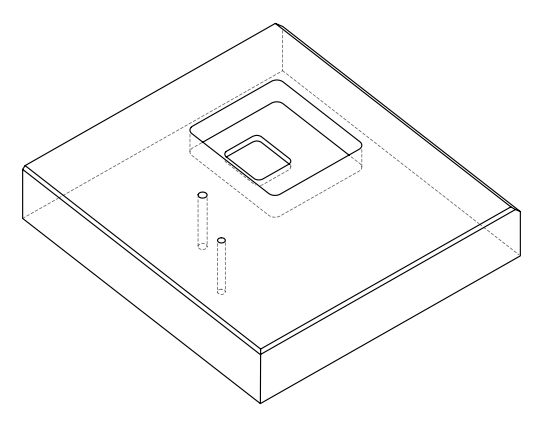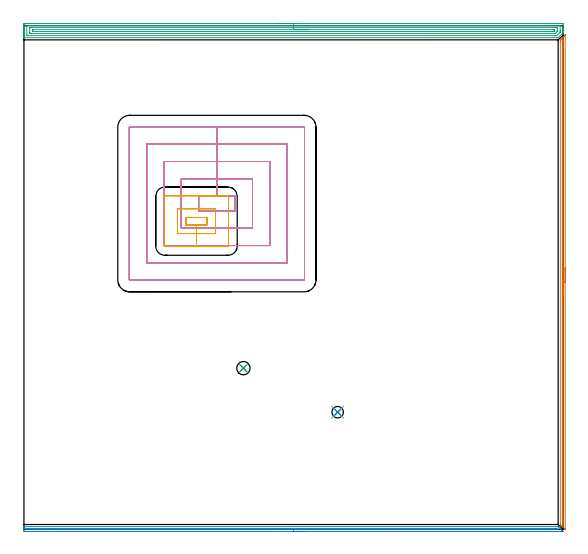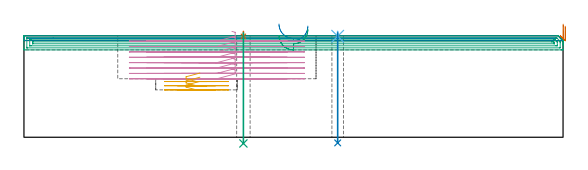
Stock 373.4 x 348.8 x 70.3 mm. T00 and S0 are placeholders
(PLAN: 9 operations, 5 tool changes, 49.3 min)
(1 AREA_MILL | FG_CHAMFER_SURFACE | UGT0205_001 | 5.57 min | 1995 mm3)
(2 AREA_MILL_1 | FG_CHAMFER_SURFACE_1 | UGT0205_001 | 6.09 min | 2022 mm3)
(3 AREA_MILL_2 | FG_CHAMFER_SURFACE_2 | UGT0205_001 | 12.14 min | 17904 mm3)
(4 MILL_RECTANGULAR_POCKET | POCKET_RECTANGULAR_STRAIGHT | UGT0201_008 | Follow Part, ap 4, ae 75% | 22.69 min | 498303 mm3)
(5 MILL_RECTANGULAR_POCKET_1 | POCKET_RECTANGULAR_STRAIGHT_1 | NXT0201_011 | Follow Part, ap 3, ae 75% | 2.09 min | 20258 mm3)
(6 SPOT_DRILL | STEP1HOLE | NXT0321_9005460120000 | 0.03 min | 12 mm3)
(7 SPOT_DRILL_1 | STEP1HOLE_1 | NXT0321_9005460120000 | 0.03 min | 13 mm3)
(8 DRILL_THROUGH_HOLE_INTO_CENTER | STEP1HOLE | UGT0301_475 | 0.31 min | 3514 mm3)
(9 DRILL_THROUGH_HOLE_INTO_CENTER_1 | STEP1HOLE_1 | UGT0301_208 | 0.31 min | 4762 mm3)
(TOOL UGT0205_001 | Chamfer Mill 20 x 3 x 45 deg. | D20 FL50 Z2)
(TOOL UGT0201_008 | End Mill 16 mm | D16 FL32 Z4)
(TOOL NXT0201_011 | ENDMILL 12mm [2P460-1200-NA 1630] | D12 FL38 Z6)
(TOOL NXT0321_9005460120000 | NC Spot Drill, 142deg, 12mm, Carbide, Uncoated | D12 PA142 FL30 Z2)
(TOOL UGT0301_475 | Carbide Drill 8.0 mm | D8 PA118 FL75 Z2)
(TOOL UGT0301_208 | Twist Drill 9.3 mm | D9.3 PA118 FL78 Z2)
(OP 1 AREA_MILL)
G17 G21 G94 G90
T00 M6
G54
G17 G0 G90 X374.9 Y181.153 S1061 M3
G43 Z80.3 H0
Z76.9
G94 G1 Y181.115 Z76.029 F250.
Y181.001 Z75.164
Y180.813 Z74.312
Y180.55 Z73.48
Y180.216 Z72.674
Y179.814 Z71.9
Y179.345 Z71.164
Y178.814 Z70.472
Y178.224 Z69.829
Y177.581 Z69.24
Y176.889 Z68.709
Y176.153 Z68.24
Y175.379 Z67.837
Y174.573 Z67.503
Y173.741 Z67.241
Y172.89 Z67.052
Y172.025 Z66.938
Y171.153 Z66.9
X374.898 Y0.019
X374.885 Y-0.086 Z66.902
X374.745 Y0.056 Z67.053
X374.723 Y0.078 Z67.076
X372.488 Y2.311 Z69.31
X372.323 Y2.475 Z69.471
X372.165 Y2.635 Z69.633
X372.041 Y2.758 Z69.757
X371.885 Y2.913 Z69.91
X371.596 Y3.205 Z70.201
X371.506 Y3.298 Z70.292
X371.5 Y4.098 Z70.3
Y338.209
X371.506 Y339.002 Z70.291
X371.603 Y339.102 Z70.195
X371.885 Y339.385 Z69.915
X371.931 Y339.431 Z69.869
X372.197 Y339.698 Z69.602
X372.323 Y339.825 Z69.473
X372.674 Y340.174 Z69.126
X372.86 Y340.36 Z68.94
X373.09 Y340.591 Z68.708
X373.2 Y340.702 Z68.596
X373.638 Y341.139 Z68.161
X374.077 Y341.579 Z67.719
X374.282 Y341.782 Z67.518
X374.335 Y341.835 Z67.465
X374.8 Y342.301 Z66.999
X374.88 Y342.378 Z66.918
X374.895 Y342.383 Z66.903
X374.899 Y342.378 Z66.899
X374.9 Y171.153 Z66.9
X373.485 Z68.315
Y3.865
X373.484 Y3.807 Z68.316
X373.482 Y3.78 Z68.318
X373.481 Y3.779 Z68.319
X373.472 Y3.784 Z68.328
X373.412 Y3.841 Z68.388
X373.154 Y4.098 Z68.646
X373.043 Y4.215 Z68.757
X372.921 Y4.346 Z68.879
X372.914 Y4.836 Z68.886
X372.915 Y337.16 Z68.885
X372.916 Y337.315 Z68.884
X372.921 Y337.897 Z68.879
X372.926 Y337.964 Z68.874
X372.963 Y338.004 Z68.837
X373.16 Y338.209 Z68.64
X373.26 Y338.308 Z68.54
X373.404 Y338.447 Z68.396
X373.471 Y338.509 Z68.329
X373.479 Y338.371 Z68.321
X373.483 Y338.209 Z68.317
X373.485 Y338.037 Z68.315
Y171.153
Y170.282 Z68.353
Y169.417 Z68.466
Y168.565 Z68.655
Y167.733 Z68.918
Y166.927 Z69.251
Y166.153 Z69.654
Y165.418 Z70.123
Y164.725 Z70.654
Y164.082 Z71.243
Y163.493 Z71.887
Y162.962 Z72.579
Y162.493 Z73.315
Y162.09 Z74.088
Y161.756 Z74.894
Y161.494 Z75.726
Y161.305 Z76.578
Y161.191 Z77.443
Y161.153 Z78.315
G0 Z80.3
M5
M2
(OP 2 AREA_MILL_1)
G17 G21 G94 G90
T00 M6
G54
G17 G0 G90 X196.65 Y-1.5 S1061 M3
G43 Z80.3 H0
Z77.
G94 G1 X196.612 Z76.128 F250.
X196.498 Z75.263
X196.309 Z74.412
X196.047 Z73.58
X195.713 Z72.774
X195.31 Z72.
X194.842 Z71.264
X194.31 Z70.572
X193.721 Z69.929
X193.078 Z69.339
X192.386 Z68.808
X191.65 Z68.34
X190.876 Z67.937
X190.07 Z67.603
X189.238 Z67.341
X188.386 Z67.152
X187.522 Z67.038
X186.65 Z67.
X0.632
X0.286 Y-1.497
X0.01 Y-1.492 Z67.003
X0. Y-1.16 Z67.334
Y0.227 Z68.723
Y0.587 Z69.081
Y1.307 Z69.807
Y1.52 Z70.019
X0.002 Y1.661 Z70.154
X0.01 Y1.797 Z70.288
X0.184 Y1.8 Z70.3
X369.985
X369.998 Y1.797 Z70.296
X370.007 Y1.793 Z70.292
X372.089 Y-0.287 Z68.209
X372.221 Y-0.42 Z68.078
X372.387 Y-0.586 Z67.911
X372.526 Y-0.724 Z67.772
X372.668 Y-0.867 Z67.63
X372.814 Y-1.013 Z67.485
X372.962 Y-1.16 Z67.335
X373.116 Y-1.315 Z67.183
X373.278 Y-1.477 Z67.021
X373.29 Y-1.496 Z67.001
X373.289 Y-1.499 Z66.999
X373.24 Y-1.5 Z67.
X373.116
X186.65
Y-0.086 Z68.414
X2.214
X2.061 Y-0.084 Z68.416
X2.024 Y-0.082 Z68.418
X2.012 Y-0.079 Z68.421
X2.009 Y-0.071 Z68.429
X2.005 Y-0.037 Z68.463
X2.007 Y0.116 Z68.616
X2.03 Y0.379 Z68.879
X2.31 Y0.384 Z68.884
X2.42 Y0.385 Z68.885
X20.222 Y0.386 Z68.886
X368.403 Y0.385 Z68.885
X368.885 Y0.382 Z68.882
X368.941 Y0.379 Z68.879
X368.962 Y0.376 Z68.876
X368.98 Y0.362 Z68.862
X369.091 Y0.257 Z68.757
X369.382 Y-0.04 Z68.46
X369.412 Y-0.073 Z68.427
X369.414 Y-0.08 Z68.42
X369.4 Y-0.081 Z68.419
X369.298 Y-0.084 Z68.416
X369.091 Y-0.085 Z68.415
X368.885 Y-0.086 Z68.414
X186.65
X185.778 Z68.452
X184.914 Z68.566
X184.062 Z68.755
X183.23 Z69.017
X182.424 Z69.351
X181.65 Z69.754
X180.914 Z70.223
X180.222 Z70.754
X179.579 Z71.343
X178.99 Z71.986
X178.458 Z72.678
X177.99 Z73.414
X177.587 Z74.188
X177.253 Z74.994
X176.991 Z75.826
X176.802 Z76.678
X176.688 Z77.543
X176.65 Z78.414
G0 Z80.3
M5
M2
(OP 3 AREA_MILL_2)
G17 G21 G94 G90
T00 M6
G54
G17 G0 G90 X176.7 Y350.3 S1061 M3
G43 Z80.3 H0
Z70.5
G94 G1 X176.738 Z69.628 F250.
X176.852 Z68.764
X177.041 Z67.912
X177.303 Z67.08
X177.637 Z66.274
X178.04 Z65.5
X178.508 Z64.764
X179.04 Z64.072
X179.629 Z63.429
X180.272 Z62.84
X180.964 Z62.309
X181.7 Z61.84
X182.474 Z61.437
X183.28 Z61.103
X184.112 Z60.841
X184.964 Z60.652
X185.828 Z60.538
X186.7 Z60.5
X372.307
X372.793 Y350.298 Z60.502
X373.274 Y350.294 Z60.503
X373.391 Y350.291 Z60.505
X373.4 Y349.818 Z60.978
Y347.167 Z63.627
Y346.601 Z64.196
Y346.284 Z64.513
Y345.717 Z65.079
Y345.4 Z65.395
Y344.765 Z66.034
Y344.392 Z66.407
X373.398 Y343.947 Z66.844
X373.39 Y343.898 Z66.893
X373.345 Y343.842 Z66.951
X373.275 Y343.774 Z67.023
X373.24 Y343.738 Z67.059
X370.116 Y340.615 Z70.182
X370.004 Y340.505 Z70.291
X369.992 Y340.503 Z70.294
X369.224 Y340.5 Z70.3
X0.16
X0.008 Y340.503 Z70.288
X0. Y340.514 Z70.276
Y340.846 Z69.953
Y341.231 Z69.569
Y341.866 Z68.929
Y343.067 Z67.73
Y343.633 Z67.161
Y349.535 Z61.262
X0.003 Y349.818 Z60.979
X0.009 Y350.291 Z60.506
X0.126 Y350.294 Z60.504
X0.607 Y350.3 Z60.5
X186.7
Y348.886 Z61.914
X371.008 Y348.885 Z61.915
X371.059
X371.39 Y348.875 Z61.925
X371.394 Y348.772 Z62.028
X371.399 Y348.548 Z62.252
X371.4 Y345.4 Z65.4
X371.398 Y345.014 Z65.786
X371.39 Y344.516 Z66.284
X371.372 Y344.334 Z66.466
X371.285 Y344.242 Z66.558
X371.008 Y343.958 Z66.842
X369.223 Y342.174 Z68.626
X369.065 Y342.022 Z68.778
X368.958 Y341.921 Z68.879
X368.281 Y341.914 Z68.886
X2.392 Y341.915 Z68.885
X2.341
X2.01 Y341.925 Z68.875
X2.006 Y342.028 Z68.772
X2.001 Y342.252 Z68.548
Y348.438 Z62.362
X2.008 Y348.826 Z61.974
X2.01 Y348.874 Z61.926
X2.026 Y348.879 Z61.921
X2.076 Y348.882 Z61.918
X2.181 Y348.885 Z61.915
X2.392 Y348.886 Z61.914
X186.7
Y347.472 Z63.328
X368.331 Y347.471 Z63.329
X368.917 Y347.47 Z63.33
X369.223 Y347.467 Z63.333
X369.324 Y347.465 Z63.335
X369.39 Y347.453 Z63.347
X369.394 Y347.342 Z63.458
X369.398 Y347.167 Z63.633
X369.4 Y346.993 Z63.807
X369.398 Y345.227 Z65.573
X369.39 Y345.05 Z65.75
X369.37 Y344.781 Z66.019
X369.223 Y344.624 Z66.176
X368.233 Y343.633 Z67.167
X367.964 Y343.373 Z67.427
X367.924 Y343.336 Z67.464
X367.848 Y343.333 Z67.467
X367.744 Y343.33 Z67.47
X367.438 Y343.329 Z67.471
X366.853
X5.069
X4.483 Y343.33 Z67.47
X4.177 Y343.333 Z67.467
X4.076 Y343.335 Z67.465
X4.01 Y343.347 Z67.453
X4.006 Y343.458 Z67.342
X4.002 Y343.633 Z67.167
X4. Y343.807 Z66.993
X4.001 Y347.342 Z63.458
X4.003 Y347.4 Z63.4
X4.009 Y347.446 Z63.354
X4.013 Y347.465 Z63.335
X4.025 Y347.466 Z63.334
X4.177 Y347.469 Z63.331
X4.762 Y347.471 Z63.329
X5.069
X186.7 Y347.472 Z63.328
Y346.057 Z64.743
X366.774
X367.29 Y346.056 Z64.744
X367.342 Y346.055 Z64.745
X367.378 Y346.051 Z64.749
X367.39 Y346.048 Z64.752
X367.392 Y346.028 Z64.772
X367.397 Y345.832 Z64.968
X367.4 Y345.438 Z65.362
X367.398 Y345.4 Z65.4
X367.39 Y345.295 Z65.505
X367.384 Y345.245 Z65.555
X367.346 Y345.203 Z65.597
X367.213 Y345.07 Z65.73
X367.045 Y344.906 Z65.894
X366.873 Y344.75 Z66.05
X366.546 Y344.746 Z66.054
X366.316 Y344.744 Z66.056
X365.653 Y344.743 Z66.057
X365.425
X6.626
X6.11 Y344.744 Z66.056
X6.058 Y344.746 Z66.054
X6.022 Y344.749 Z66.051
X6.01 Y344.752 Z66.048
X6.008 Y344.772 Z66.028
X6.003 Y344.968 Z65.832
X6. Y345.362 Z65.438
Y345.4 Z65.4
X6.005 Y345.823 Z64.977
X6.01 Y346.033 Z64.767
X6.013 Y346.051 Z64.749
X6.038 Y346.053 Z64.747
X6.096 Y346.055 Z64.745
X6.191 Y346.057 Z64.743
X186.7
X187.572 Z64.781
X188.436 Z64.895
X189.288 Z65.083
X190.12 Z65.346
X190.926 Z65.68
X191.7 Z66.082
X192.436 Z66.551
X193.128 Z67.082
X193.771 Z67.672
X194.36 Z68.315
X194.892 Z69.007
X195.36 Z69.743
X195.763 Z70.516
X196.097 Z71.322
X196.359 Z72.154
X196.548 Z73.006
X196.662 Z73.871
X196.7 Z74.743
G0 Z80.3
M5
M2
(OP 4 MILL_RECTANGULAR_POCKET)
G17 G21 G94 G90
T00 M6
G54
G17 G0 G90 X144.052 Y220.5 S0 M3
G43 Z80.3 H0
Z73.3
G94 G1 X146.3 Z72.698 F250.
Y230.7 Z69.964
X133.65 Z66.575
X121. F500.
Y220.5
X146.3
Y230.7
X133.65
Y242.7
X109.
Y208.5
X158.3
Y242.7
X133.65
Y254.7
X97.
Y196.5
X170.3
Y254.7
X133.65
Y266.7
X85.
Y184.5
X182.3
Y266.7
X133.65
Y278.7
X73.3
G3 X73. Y278.4 R0.3
G1 Y172.8
G3 X73.3 Y172.5 R0.3
G1 X194.
G3 X194.3 Y172.8 R0.3
G1 Y278.4
G3 X194. Y278.7 R0.3
G1 X133.65
X132.65
G0 X144.052 Y220.5 Z69.575
G1 X146.3 Z68.973 F250.
Y230.7 Z66.239
X133.65 Z62.85
X121. F500.
Y220.5
X146.3
Y230.7
X133.65
Y242.7
X109.
Y208.5
X158.3
Y242.7
X133.65
Y254.7
X97.
Y196.5
X170.3
Y254.7
X133.65
Y266.7
X85.
Y184.5
X182.3
Y266.7
X133.65
Y278.7
X73.3
G3 X73. Y278.4 R0.3
G1 Y172.8
G3 X73.3 Y172.5 R0.3
G1 X194.
G3 X194.3 Y172.8 R0.3
G1 Y278.4
G3 X194. Y278.7 R0.3
G1 X133.65
X132.65
G0 X144.052 Y220.5 Z65.85
G1 X146.3 Z65.248 F250.
Y230.7 Z62.514
X133.65 Z59.125
X121. F500.
Y220.5
X146.3
Y230.7
X133.65
Y242.7
X109.
Y208.5
X158.3
Y242.7
X133.65
Y254.7
X97.
Y196.5
X170.3
Y254.7
X133.65
Y266.7
X85.
Y184.5
X182.3
Y266.7
X133.65
Y278.7
X73.3
G3 X73. Y278.4 R0.3
G1 Y172.8
G3 X73.3 Y172.5 R0.3
G1 X194.
G3 X194.3 Y172.8 R0.3
G1 Y278.4
G3 X194. Y278.7 R0.3
G1 X133.65
X132.65
G0 X144.052 Y220.5 Z62.125
G1 X146.3 Z61.523 F250.
Y230.7 Z58.79
X133.65 Z55.4
X121. F500.
Y220.5
X146.3
Y230.7
X133.65
Y242.7
X109.
Y208.5
X158.3
Y242.7
X133.65
Y254.7
X97.
Y196.5
X170.3
Y254.7
X133.65
Y266.7
X85.
Y184.5
X182.3
Y266.7
X133.65
Y278.7
X73.3
G3 X73. Y278.4 R0.3
G1 Y172.8
G3 X73.3 Y172.5 R0.3
G1 X194.
G3 X194.3 Y172.8 R0.3
G1 Y278.4
G3 X194. Y278.7 R0.3
G1 X133.65
X132.65
G0 X144.052 Y220.5 Z58.4
G1 X146.3 Z57.798 F250.
Y230.7 Z55.065
X133.65 Z51.675
X121. F500.
Y220.5
X146.3
Y230.7
X133.65
Y242.7
X109.
Y208.5
X158.3
Y242.7
X133.65
Y254.7
X97.
Y196.5
X170.3
Y254.7
X133.65
Y266.7
X85.
Y184.5
X182.3
Y266.7
X133.65
Y278.7
X73.3
G3 X73. Y278.4 R0.3
G1 Y172.8
G3 X73.3 Y172.5 R0.3
G1 X194.
G3 X194.3 Y172.8 R0.3
G1 Y278.4
G3 X194. Y278.7 R0.3
G1 X133.65
X132.65
G0 X144.052 Y220.5 Z54.675
G1 X146.3 Z54.073 F250.
Y230.7 Z51.34
X133.65 Z47.95
X121. F500.
Y220.5
X146.3
Y230.7
X133.65
Y242.7
X109.
Y208.5
X158.3
Y242.7
X133.65
Y254.7
X97.
Y196.5
X170.3
Y254.7
X133.65
Y266.7
X85.
Y184.5
X182.3
Y266.7
X133.65
Y278.7
X73.3
G3 X73. Y278.4 R0.3
G1 Y172.8
G3 X73.3 Y172.5 R0.3
G1 X194.
G3 X194.3 Y172.8 R0.3
G1 Y278.4
G3 X194. Y278.7 R0.3
G1 X133.65
X132.65
G0 X144.052 Y220.5 Z50.95
G1 X146.3 Z50.348 F250.
Y230.7 Z47.615
X133.65 Z44.225
X121. F500.
Y220.5
X146.3
Y230.7
X133.65
Y242.7
X109.
Y208.5
X158.3
Y242.7
X133.65
Y254.7
X97.
Y196.5
X170.3
Y254.7
X133.65
Y266.7
X85.
Y184.5
X182.3
Y266.7
X133.65
Y278.7
X73.3
G3 X73. Y278.4 R0.3
G1 Y172.8
G3 X73.3 Y172.5 R0.3
G1 X194.
G3 X194.3 Y172.8 R0.3
G1 Y278.4
G3 X194. Y278.7 R0.3
G1 X133.65
X132.65
G0 X144.052 Y220.5 Z47.225
G1 X146.3 Z46.623 F250.
Y230.7 Z43.89
X133.65 Z40.5
X121. F500.
Y220.5
X146.3
Y230.7
X133.65
Y242.7
X109.
Y208.5
X158.3
Y242.7
X133.65
Y254.7
X97.
Y196.5
X170.3
Y254.7
X133.65
Y266.7
X85.
Y184.5
X182.3
Y266.7
X133.65
Y278.7
X73.3
G3 X73. Y278.4 R0.3
G1 Y172.8
G3 X73.3 Y172.5 R0.3
G1 X194.
G3 X194.3 Y172.8 R0.3
G1 Y278.4
G3 X194. Y278.7 R0.3
G1 X133.65
X132.65
G0 Z80.3
M5
M2
(OP 5 MILL_RECTANGULAR_POCKET_1)
G17 G21 G94 G90
T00 M6
G54
G17 G0 G90 X121.862 Y216. S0 M3
G43 Z80.3 H1
Z44.454
G94 G1 X112.3 Z41.892 F250.
Y210.8 Z40.498
X119.5 Z38.569
X126.7 F500.
Y216.
X112.3
Y210.8
X119.5
Y204.8
X132.7
Y222.
X106.3
Y204.8
X119.5
Y195.8
X141.3
G3 X141.7 Y196.2 R0.4
G1 Y230.6
G3 X141.3 Y231. R0.4
G1 X97.7
G3 X97.3 Y230.6 R0.4
G1 Y196.2
G3 X97.7 Y195.8 R0.4
G1 X119.5
X120.5
G0 X121.862 Y216. Z41.569
G1 X112.3 Z39.007 F250.
Y210.8 Z37.614
X119.5 Z35.685
X126.7 F500.
Y216.
X112.3
Y210.8
X119.5
Y204.8
X132.7
Y222.
X106.3
Y204.8
X119.5
Y195.8
X141.3
G3 X141.7 Y196.2 R0.4
G1 Y230.6
G3 X141.3 Y231. R0.4
G1 X97.7
G3 X97.3 Y230.6 R0.4
G1 Y196.2
G3 X97.7 Y195.8 R0.4
G1 X119.5
X120.5
G0 X121.862 Y216. Z38.685
G1 X112.3 Z36.123 F250.
Y210.8 Z34.729
X119.5 Z32.8
X126.7 F500.
Y216.
X112.3
Y210.8
X119.5
Y204.8
X132.7
Y222.
X106.3
Y204.8
X119.5
Y195.8
X141.3
G3 X141.7 Y196.2 R0.4
G1 Y230.6
G3 X141.3 Y231. R0.4
G1 X97.7
G3 X97.3 Y230.6 R0.4
G1 Y196.2
G3 X97.7 Y195.8 R0.4
G1 X119.5
X120.5
G0 Z80.3
M5
M2
(OP 6 SPOT_DRILL)
G17 G21 G94 G90
T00 M6
G54
G17 G0 G90 X217.3 Y81.1 S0 M3
G43 Z80.3 H0
G94 G81 G98 Z69.956 F250. R73.3
G80
M5
M2
(OP 7 SPOT_DRILL_1)
G17 G21 G94 G90
T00 M6
G54
G17 G0 G90 X152. Y111.6 S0 M3
G43 Z80.3 H0
G94 G81 G98 Z69.9 F250. R73.3
G80
M5
M2
(OP 8 DRILL_THROUGH_HOLE_INTO_CENTER)
G17 G21 G94 G90
T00 M6
G54
G17 G0 G90 X217.3 Y81.1 S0 M3
G43 Z80.3 H0
G94 G73 G98 Z-3.903 F250. Q7.42 R72.3
G80
M5
M2
(OP 9 DRILL_THROUGH_HOLE_INTO_CENTER_1)
G17 G21 G94 G90
T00 M6
G54
G17 G0 G90 X152. Y111.6 S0 M3
G43 Z80.3 H0
G94 G73 G98 Z-4.294 F250. Q8.288 R72.3
G80
M5
M2
